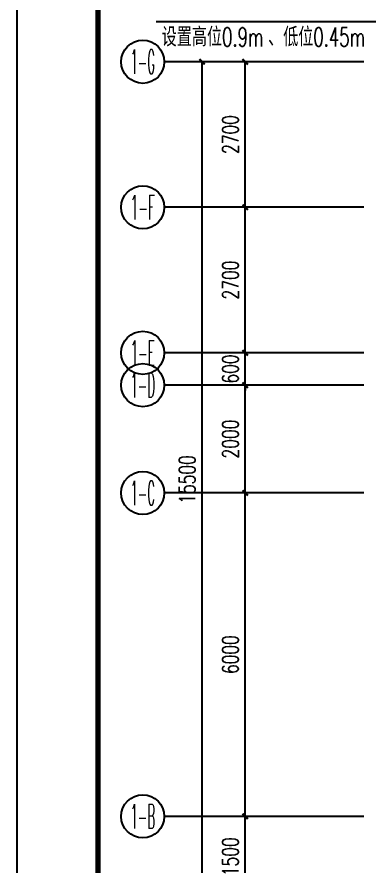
# Model space of a CAD drawing. Extents: x -6243262 to 3079315, y -2914302 to 172723.
# Drawn here: x -5609814 to -5603285, y -785745 to -769992 of the extents above; entities that cross this region are included whole.
import ezdxf
from ezdxf.enums import TextEntityAlignment as Align

# ---------------------------------------------------------------- set-up
doc = ezdxf.new("R2010")
doc.units = 0
doc.header["$LTSCALE"] = 1000
for name, color, linetype in [('AXIS', 3, 'Continuous'), ('AXIS_TEXT', 7, 'Continuous'), ('DIM-消防', 3, 'Continuous'), ('PUB_TITLE', 4, 'Continuous')]:
    doc.layers.add(name, color=color, linetype=linetype)
doc.styles.add('_TCH_AXIS', font='COMPLEX', dxfattribs={"bigfont": 'GBCBIG'})
doc.styles.add('_TCH_DIM_T3', font='SIMPLEX', dxfattribs={"width": 0.705882, "bigfont": 'GBCBIG'})
doc.styles.add('_TEL_DIM', font='SIMPLEX', dxfattribs={"width": 0.8, "height": 3.5, "bigfont": 'HZTXT'})
doc.styles.add('COMPLEX', font='COMPLEX')
doc.dimstyles.new('_TCH_ARCH&&100', dxfattribs={"dimtxt": 297.5, "dimasz": 100, "dimexe": 250, "dimexo": 300, "dimgap": 126.25, "dimtad": 1, "dimdec": 0, "dimzin": 0, "dimdsep": 46, "dimtxsty": '_TCH_DIM_T3', "dimblk": 'ARCHTICK', "dimcen": 0.09, "dimclrt": 7, "dimazin": 2, "dimtfac": 1, "dimtdec": 0, "dimtix": 1, "dimtmove": 2, "dimatfit": 3, "dimfxl": 0, "dimtolj": 1, "dimtzin": 0, "dimarcsym": 0})

# ---------------------------------------------------------------- blocks, each defined once
blk = doc.blocks.new('_AXISO')
at = {"color": 0}
blk.add_circle((0, 0), 0.5, dxfattribs=at)
at = {"layer": 'AXIS_TEXT', "color": 0, "style": 'COMPLEX', "width": 1.041667}
blk.add_attdef('A', text='', height=0.56, dxfattribs=at).set_placement((-0.25, -0.28), (0.25, -0.28), align=Align.FIT)
blk = doc.blocks.new('_ArchTick')
at = {"color": 0, "linetype": 'ByBlock', "const_width": 0.4}
blk.add_lwpolyline([(-0.5, -0.5), (0.5, 0.5)], dxfattribs=at)
blk = doc.blocks.new('*D214')
at = {"layer": 'AXIS', "color": 0, "lineweight": -2, "transparency": 16777216}
for p, q in [((1533895, -771452), (1530945, -771452)), ((1531195, -786952), (1531195, -771452)), ((1533895, -786952), (1530945, -786952))]:
    blk.add_line(p, q, dxfattribs=at)
at = {"layer": 'Defpoints', "color": 0, "transparency": 16777216}
for p in [(1531195, -771452), (1534195, -771452), (1534195, -786952)]:
    blk.add_point(p, dxfattribs=at)
at = {"layer": 'AXIS', "color": 0, "lineweight": -2, "transparency": 16777216, "xscale": 100, "yscale": 100, "zscale": 100}
for p, rotation in [((1531195, -771452), 90), ((1531195, -786952), 270)]:
    blk.add_blockref('_ArchTick', p, dxfattribs=dict(at, rotation=rotation))
at = {"layer": 'AXIS', "color": 7, "transparency": 16777216, "insert": (1530920, -779202), "char_height": 297.5, "attachment_point": 5, "rotation": 90, "style": '_TCH_DIM_T3'}
blk.add_mtext('\\A1;15500', dxfattribs=at)
blk = doc.blocks.new('*D215')
at = {"layer": 'AXIS', "color": 0, "lineweight": -2, "transparency": 16777216}
for p, q in [((1533895, -785452), (1531745, -785452)), ((1531995, -786952), (1531995, -785452)), ((1533895, -786952), (1531745, -786952))]:
    blk.add_line(p, q, dxfattribs=at)
at = {"layer": 'Defpoints', "color": 0, "transparency": 16777216}
for p in [(1531995, -785452), (1534195, -785452), (1534195, -786952)]:
    blk.add_point(p, dxfattribs=at)
at = {"layer": 'AXIS', "color": 0, "lineweight": -2, "transparency": 16777216, "xscale": 100, "yscale": 100, "zscale": 100}
for p, rotation in [((1531995, -785452), 90), ((1531995, -786952), 270)]:
    blk.add_blockref('_ArchTick', p, dxfattribs=dict(at, rotation=rotation))
at = {"layer": 'AXIS', "color": 7, "transparency": 16777216, "insert": (1531720, -786202), "char_height": 297.5, "attachment_point": 5, "rotation": 90, "style": '_TCH_DIM_T3'}
blk.add_mtext('\\A1;1500', dxfattribs=at)
blk = doc.blocks.new('*D216')
at = {"layer": 'AXIS', "color": 0, "lineweight": -2, "transparency": 16777216}
for p, q in [((1533895, -779452), (1531745, -779452)), ((1531995, -785452), (1531995, -779452)), ((1533895, -785452), (1531745, -785452))]:
    blk.add_line(p, q, dxfattribs=at)
at = {"layer": 'Defpoints', "color": 0, "transparency": 16777216}
for p in [(1531995, -779452), (1534195, -779452), (1534195, -785452)]:
    blk.add_point(p, dxfattribs=at)
at = {"layer": 'AXIS', "color": 0, "lineweight": -2, "transparency": 16777216, "xscale": 100, "yscale": 100, "zscale": 100}
for p, rotation in [((1531995, -779452), 90), ((1531995, -785452), 270)]:
    blk.add_blockref('_ArchTick', p, dxfattribs=dict(at, rotation=rotation))
at = {"layer": 'AXIS', "color": 7, "transparency": 16777216, "insert": (1531720, -782452), "char_height": 297.5, "attachment_point": 5, "rotation": 90, "style": '_TCH_DIM_T3'}
blk.add_mtext('\\A1;6000', dxfattribs=at)
blk = doc.blocks.new('*D217')
at = {"layer": 'AXIS', "color": 0, "lineweight": -2, "transparency": 16777216}
for p, q in [((1533895, -777452), (1531745, -777452)), ((1531995, -779452), (1531995, -777452)), ((1533895, -779452), (1531745, -779452))]:
    blk.add_line(p, q, dxfattribs=at)
at = {"layer": 'Defpoints', "color": 0, "transparency": 16777216}
for p in [(1531995, -777452), (1534195, -777452), (1534195, -779452)]:
    blk.add_point(p, dxfattribs=at)
at = {"layer": 'AXIS', "color": 0, "lineweight": -2, "transparency": 16777216, "xscale": 100, "yscale": 100, "zscale": 100}
for p, rotation in [((1531995, -777452), 90), ((1531995, -779452), 270)]:
    blk.add_blockref('_ArchTick', p, dxfattribs=dict(at, rotation=rotation))
at = {"layer": 'AXIS', "color": 7, "transparency": 16777216, "insert": (1531720, -778452), "char_height": 297.5, "attachment_point": 5, "rotation": 90, "style": '_TCH_DIM_T3'}
blk.add_mtext('\\A1;2000', dxfattribs=at)
blk = doc.blocks.new('*D218')
at = {"layer": 'AXIS', "color": 0, "lineweight": -2, "transparency": 16777216}
for p, q in [((1531995, -776852), (1531995, -776752)), ((1533895, -776852), (1531745, -776852)), ((1531995, -777452), (1531995, -776852)), ((1533895, -777452), (1531745, -777452)), ((1531995, -777452), (1531995, -777552))]:
    blk.add_line(p, q, dxfattribs=at)
at = {"layer": 'Defpoints', "color": 0, "transparency": 16777216}
for p in [(1531995, -776852), (1534195, -776852), (1534195, -777452)]:
    blk.add_point(p, dxfattribs=at)
at = {"layer": 'AXIS', "color": 0, "lineweight": -2, "transparency": 16777216, "xscale": 100, "yscale": 100, "zscale": 100}
for p, rotation in [((1531995, -776852), 270), ((1531995, -777452), 90)]:
    blk.add_blockref('_ArchTick', p, dxfattribs=dict(at, rotation=rotation))
at = {"layer": 'AXIS', "color": 7, "transparency": 16777216, "insert": (1531720, -777152), "char_height": 297.5, "attachment_point": 5, "rotation": 90, "style": '_TCH_DIM_T3'}
blk.add_mtext('\\A1;600', dxfattribs=at)
blk = doc.blocks.new('*D219')
at = {"layer": 'AXIS', "color": 0, "lineweight": -2, "transparency": 16777216}
for p, q in [((1533895, -774152), (1531745, -774152)), ((1531995, -776852), (1531995, -774152)), ((1533895, -776852), (1531745, -776852))]:
    blk.add_line(p, q, dxfattribs=at)
at = {"layer": 'Defpoints', "color": 0, "transparency": 16777216}
for p in [(1531995, -774152), (1534195, -774152), (1534195, -776852)]:
    blk.add_point(p, dxfattribs=at)
at = {"layer": 'AXIS', "color": 0, "lineweight": -2, "transparency": 16777216, "xscale": 100, "yscale": 100, "zscale": 100}
for p, rotation in [((1531995, -774152), 90), ((1531995, -776852), 270)]:
    blk.add_blockref('_ArchTick', p, dxfattribs=dict(at, rotation=rotation))
at = {"layer": 'AXIS', "color": 7, "transparency": 16777216, "insert": (1531720, -775502), "char_height": 297.5, "attachment_point": 5, "rotation": 90, "style": '_TCH_DIM_T3'}
blk.add_mtext('\\A1;2700', dxfattribs=at)
blk = doc.blocks.new('*D220')
at = {"layer": 'AXIS', "color": 0, "lineweight": -2, "transparency": 16777216}
for p, q in [((1533895, -771452), (1531745, -771452)), ((1531995, -774152), (1531995, -771452)), ((1533895, -774152), (1531745, -774152))]:
    blk.add_line(p, q, dxfattribs=at)
at = {"layer": 'Defpoints', "color": 0, "transparency": 16777216}
for p in [(1531995, -771452), (1534195, -771452), (1534195, -774152)]:
    blk.add_point(p, dxfattribs=at)
at = {"layer": 'AXIS', "color": 0, "lineweight": -2, "transparency": 16777216, "xscale": 100, "yscale": 100, "zscale": 100}
for p, rotation in [((1531995, -771452), 90), ((1531995, -774152), 270)]:
    blk.add_blockref('_ArchTick', p, dxfattribs=dict(at, rotation=rotation))
at = {"layer": 'AXIS', "color": 7, "transparency": 16777216, "insert": (1531720, -772802), "char_height": 297.5, "attachment_point": 5, "rotation": 90, "style": '_TCH_DIM_T3'}
blk.add_mtext('\\A1;2700', dxfattribs=at)
blk = doc.blocks.new('55')
at = {"layer": 'AXIS', "color": 8}
for p, q in [((1534195.1, -771452.2), (1530495.1, -771452.2)), ((1534195.1, -774152.2), (1530495.1, -774152.2)), ((1534195.1, -776852.2), (1530495.1, -776852.2)), ((1534195.1, -777452.2), (1530495.1, -777452.2)), ((1534195.1, -779452.2), (1530495.1, -779452.2)), ((1534195.1, -785452.2), (1530495.1, -785452.2))]:
    blk.add_line(p, q, dxfattribs=at)
ref = blk.add_blockref('_AXISO', (1530095.1, -771452.2), dxfattribs=dict(at, xscale=800, yscale=800, zscale=800))
ref.add_attrib('A', '1-G', dxfattribs={"layer": 'AXIS_TEXT', "color": 8, "height": 452.55, "style": '_TCH_AXIS', "width": 0.355932}).set_placement((1529868.8, -771678.5), (1530321.4, -771678.5), align=Align.FIT)
ref = blk.add_blockref('_AXISO', (1530095.1, -774152.2), dxfattribs=dict(at, xscale=800, yscale=800, zscale=800))
ref.add_attrib('A', '1-F', dxfattribs={"layer": 'AXIS_TEXT', "color": 8, "height": 452.55, "style": '_TCH_AXIS', "width": 0.368421}).set_placement((1529868.8, -774378.5), (1530321.4, -774378.5), align=Align.FIT)
ref = blk.add_blockref('_AXISO', (1530095.1, -776852.2), dxfattribs=dict(at, xscale=800, yscale=800, zscale=800))
ref.add_attrib('A', '1-E', dxfattribs={"layer": 'AXIS_TEXT', "color": 8, "height": 452.55, "style": '_TCH_AXIS', "width": 0.368421}).set_placement((1529868.8, -777078.5), (1530321.4, -777078.5), align=Align.FIT)
ref = blk.add_blockref('_AXISO', (1530095.1, -777452.2), dxfattribs=dict(at, xscale=800, yscale=800, zscale=800))
ref.add_attrib('A', '1-D', dxfattribs={"layer": 'AXIS_TEXT', "color": 8, "height": 452.55, "style": '_TCH_AXIS', "width": 0.362069}).set_placement((1529868.8, -777678.5), (1530321.4, -777678.5), align=Align.FIT)
ref = blk.add_blockref('_AXISO', (1530095.1, -779452.2), dxfattribs=dict(at, xscale=800, yscale=800, zscale=800))
ref.add_attrib('A', '1-C', dxfattribs={"layer": 'AXIS_TEXT', "color": 8, "height": 452.55, "style": '_TCH_AXIS', "width": 0.375}).set_placement((1529868.8, -779678.5), (1530321.4, -779678.5), align=Align.FIT)
ref = blk.add_blockref('_AXISO', (1530095.1, -785452.2), dxfattribs=dict(at, xscale=800, yscale=800, zscale=800))
ref.add_attrib('A', '1-B', dxfattribs={"layer": 'AXIS_TEXT', "color": 8, "height": 452.55, "style": '_TCH_AXIS', "width": 0.362069}).set_placement((1529868.8, -785678.5), (1530321.4, -785678.5), align=Align.FIT)
for p1, p2, distance, picture, middle in [((1534195.1, -786952.2), (1534195.1, -771452.2), 3000, '*D214', (1530920.1, -779202.2)), ((1534195.1, -774152.2), (1534195.1, -771452.2), 2200, '*D220', (1531720.1, -772802.2)), ((1534195.1, -776852.2), (1534195.1, -774152.2), 2200, '*D219', (1531720.1, -775502.2)), ((1534195.1, -777452.2), (1534195.1, -776852.2), 2200, '*D218', (1531720.1, -777152.2)), ((1534195.1, -779452.2), (1534195.1, -777452.2), 2200, '*D217', (1531720.1, -778452.2)), ((1534195.1, -785452.2), (1534195.1, -779452.2), 2200, '*D216', (1531720.1, -782452.2)), ((1534195.1, -786952.2), (1534195.1, -785452.2), 2200, '*D215', (1531720.1, -786202.2))]:
    dim = blk.add_aligned_dim(p1=p1, p2=p2, distance=distance, dimstyle='_TCH_ARCH&&100', dxfattribs=at)
    dim.commit()
    dim.dimension.update_dxf_attribs({"geometry": picture, "text_midpoint": middle})

msp = doc.modelspace()

# ---------------------------------------------------------------- linework, layer by layer
at = {"layer": 'DIM-消防'}
msp.add_line((-5601952.3, -770083.2), (-5607235.3, -770083.2), dxfattribs=at)
at = {"layer": 'PUB_TITLE'}
msp.add_lwpolyline([(-5609813.8, -799772.5), (-5550413.8, -799772.5), (-5550413.8, -757772.5), (-5609813.8, -757772.5)], close=True, dxfattribs=at)
at = {"layer": 'PUB_TITLE', "const_width": 100}
msp.add_lwpolyline([(-5608313.8, -798772.5), (-5551413.8, -798772.5), (-5551413.8, -758772.5), (-5608313.8, -758772.5)], close=True, dxfattribs=at)

# ---------------------------------------------------------------- block references
msp.add_blockref('55', (-7137576.4, 628.6))

# ---------------------------------------------------------------- texts
at = {"layer": 'DIM-消防', "color": 7, "style": '_TEL_DIM'}
for s, width, p in [('设置高位', 0.8, (-5607130.3, -770538.2)), ('、低位', 0.8, (-5605156.9, -770538.2)), ('0.9m', 0.64, (-5606010.3, -770538.2)), ('0.45m', 0.64, (-5604316.9, -770538.2))]:
    msp.add_text(s, height=350, dxfattribs=dict(at, width=width)).set_placement(p)

doc.saveas('drawing.dxf')
